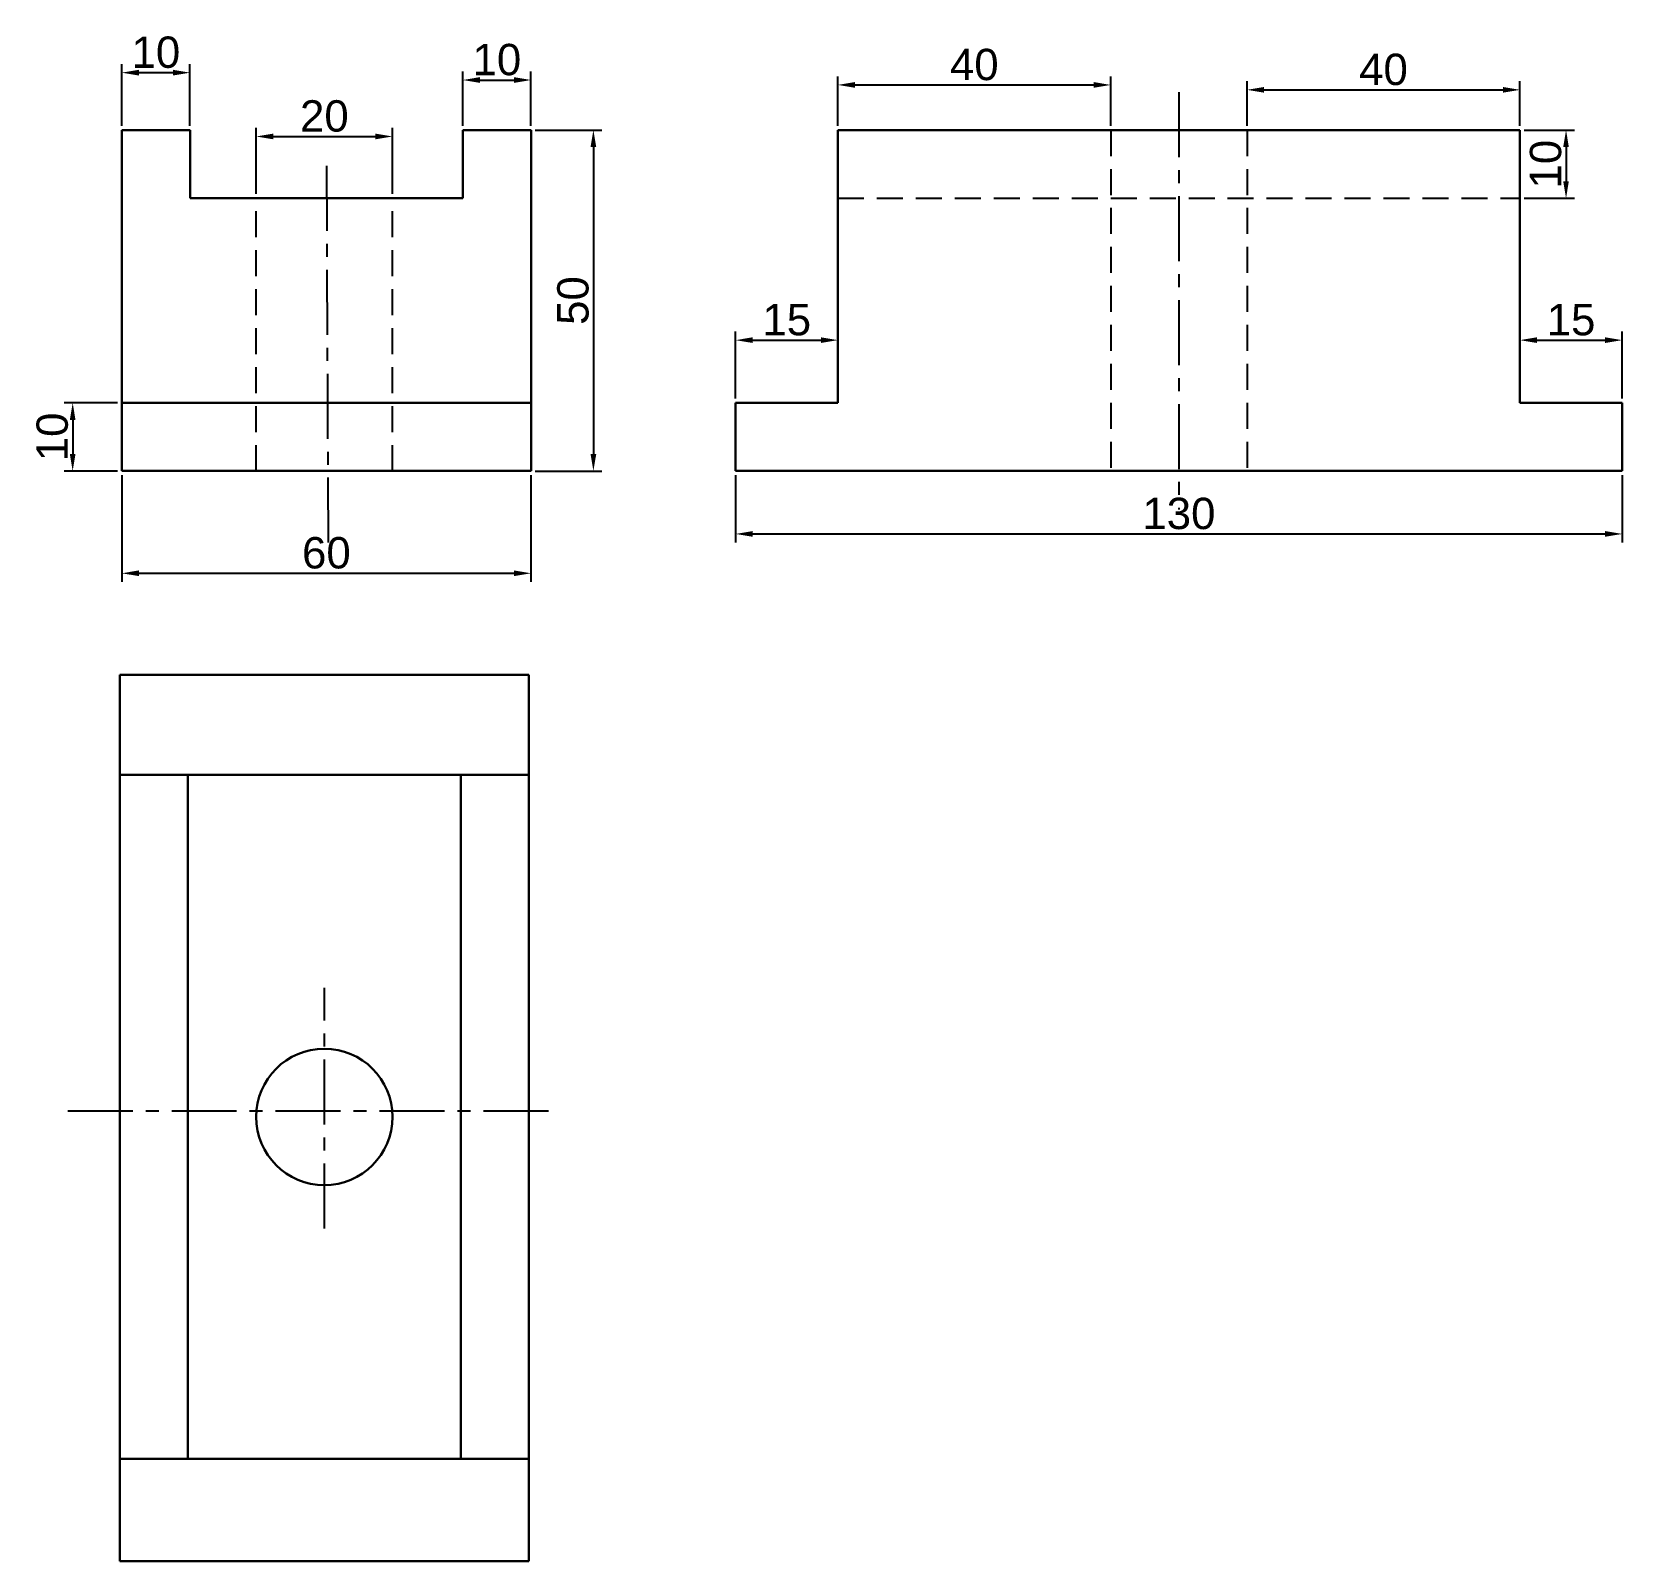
# Model space of a CAD drawing. Header units: millimetres. Extents: x 3036 to 3270, y 1719 to 1943.
import ezdxf

# ---------------------------------------------------------------- set-up
doc = ezdxf.new("R2010")
doc.units = ezdxf.units.MM
doc.header["$LTSCALE"] = 0.3
doc.linetypes.add('CENTER', pattern=[50.8, 31.75, -6.35, 6.35, -6.35])
doc.linetypes.add('DASHED', pattern=[19.05, 12.7, -6.35])
doc.styles.get("Standard").update_dxf_attribs({"font": 'arial.ttf'})
doc.dimstyles.new('ISO-25', dxfattribs={"dimtxt": 4.6, "dimasz": 2.5, "dimexe": 1.25, "dimexo": 0.625, "dimtad": 1, "dimtxsty": 'Standard', "dimcen": 2.5, "dimadec": 0, "dimazin": 0, "dimtfac": 1, "dimtmove": 0, "dimatfit": 3, "dimfxl": 1, "dimarcsym": 0})

# ---------------------------------------------------------------- blocks, each defined once
blk = doc.blocks.new('*D5')
at = {"color": 0, "lineweight": -2, "transparency": 16777216}
for p, q in [((3049.54, 1878.43), (3049.54, 1862.8)), ((3109.54, 1878.43), (3109.54, 1862.8)), ((3052.04, 1864.05), (3107.04, 1864.05))]:
    blk.add_line(p, q, dxfattribs=at)
at = {"color": 0, "transparency": 16777216}
for points in [[(3052.04, 1864.47), (3052.04, 1863.64), (3049.54, 1864.05)], [(3107.04, 1864.47), (3107.04, 1863.64), (3109.54, 1864.05)]]:
    blk.add_solid(points, dxfattribs=at)
at = {"layer": 'Defpoints', "color": 0, "transparency": 16777216}
for p in [(3049.54, 1879.05), (3109.54, 1879.05), (3109.54, 1864.05)]:
    blk.add_point(p, dxfattribs=at)
at = {"color": 0, "transparency": 16777216, "insert": (3079.54, 1867.03), "char_height": 4.6, "attachment_point": 5}
blk.add_mtext('60', dxfattribs=at)
blk = doc.blocks.new('*D6')
at = {"color": 0, "lineweight": -2, "transparency": 16777216}
for p, q in [((3049.54, 1929.68), (3049.54, 1938.72)), ((3059.54, 1929.68), (3059.54, 1938.72)), ((3052.04, 1937.47), (3057.04, 1937.47))]:
    blk.add_line(p, q, dxfattribs=at)
at = {"color": 0, "transparency": 16777216}
for points in [[(3052.04, 1937.89), (3052.04, 1937.05), (3049.54, 1937.47)], [(3057.04, 1937.89), (3057.04, 1937.05), (3059.54, 1937.47)]]:
    blk.add_solid(points, dxfattribs=at)
at = {"layer": 'Defpoints', "color": 0, "transparency": 16777216}
for p in [(3059.54, 1937.47), (3049.54, 1929.05), (3059.54, 1929.05)]:
    blk.add_point(p, dxfattribs=at)
at = {"color": 0, "transparency": 16777216, "insert": (3054.54, 1940.44), "char_height": 4.6, "attachment_point": 5}
blk.add_mtext('10', dxfattribs=at)
blk = doc.blocks.new('*D7')
at = {"color": 0, "lineweight": -2, "transparency": 16777216}
for p, q in [((3099.54, 1929.68), (3099.54, 1937.64)), ((3102.04, 1936.39), (3107.04, 1936.39)), ((3109.54, 1929.68), (3109.54, 1937.64))]:
    blk.add_line(p, q, dxfattribs=at)
at = {"color": 0, "transparency": 16777216}
for points in [[(3102.04, 1936.81), (3102.04, 1935.97), (3099.54, 1936.39)], [(3107.04, 1936.81), (3107.04, 1935.97), (3109.54, 1936.39)]]:
    blk.add_solid(points, dxfattribs=at)
at = {"layer": 'Defpoints', "color": 0, "transparency": 16777216}
for p in [(3109.54, 1936.39), (3099.54, 1929.05), (3109.54, 1929.05)]:
    blk.add_point(p, dxfattribs=at)
at = {"color": 0, "transparency": 16777216, "insert": (3104.54, 1939.36), "char_height": 4.6, "attachment_point": 5}
blk.add_mtext('10', dxfattribs=at)
blk = doc.blocks.new('*D8')
at = {"color": 0, "lineweight": -2, "transparency": 16777216}
for p, q in [((3069.24, 1919.68), (3069.24, 1929.36)), ((3089.24, 1919.68), (3089.24, 1929.36)), ((3071.74, 1928.11), (3086.74, 1928.11))]:
    blk.add_line(p, q, dxfattribs=at)
at = {"color": 0, "transparency": 16777216}
for points in [[(3071.74, 1928.53), (3071.74, 1927.7), (3069.24, 1928.11)], [(3086.74, 1928.53), (3086.74, 1927.7), (3089.24, 1928.11)]]:
    blk.add_solid(points, dxfattribs=at)
at = {"layer": 'Defpoints', "color": 0, "transparency": 16777216}
for p in [(3089.24, 1928.11), (3069.24, 1919.05), (3089.24, 1919.05)]:
    blk.add_point(p, dxfattribs=at)
at = {"color": 0, "transparency": 16777216, "insert": (3079.24, 1931.09), "char_height": 4.6, "attachment_point": 5}
blk.add_mtext('20', dxfattribs=at)
blk = doc.blocks.new('*D9')
at = {"color": 0, "lineweight": -2, "transparency": 16777216}
for p, q in [((3110.17, 1929.05), (3119.94, 1929.05)), ((3118.69, 1926.55), (3118.69, 1881.55)), ((3110.17, 1879.05), (3119.94, 1879.05))]:
    blk.add_line(p, q, dxfattribs=at)
at = {"color": 0, "transparency": 16777216}
for points in [[(3118.27, 1926.55), (3119.11, 1926.55), (3118.69, 1929.05)], [(3118.27, 1881.55), (3119.11, 1881.55), (3118.69, 1879.05)]]:
    blk.add_solid(points, dxfattribs=at)
at = {"layer": 'Defpoints', "color": 0, "transparency": 16777216}
for p in [(3109.54, 1929.05), (3109.54, 1879.05), (3118.69, 1879.05)]:
    blk.add_point(p, dxfattribs=at)
at = {"color": 0, "transparency": 16777216, "insert": (3115.71, 1904.05), "char_height": 4.6, "attachment_point": 5, "rotation": 90}
blk.add_mtext('50', dxfattribs=at)
blk = doc.blocks.new('*D10')
at = {"color": 0, "lineweight": -2, "transparency": 16777216}
for p, q in [((3048.92, 1889.05), (3041.09, 1889.05)), ((3042.34, 1886.55), (3042.34, 1881.55)), ((3048.92, 1879.05), (3041.09, 1879.05))]:
    blk.add_line(p, q, dxfattribs=at)
at = {"color": 0, "transparency": 16777216}
for points in [[(3041.92, 1886.55), (3042.75, 1886.55), (3042.34, 1889.05)], [(3041.92, 1881.55), (3042.75, 1881.55), (3042.34, 1879.05)]]:
    blk.add_solid(points, dxfattribs=at)
at = {"layer": 'Defpoints', "color": 0, "transparency": 16777216}
for p in [(3049.54, 1889.05), (3042.34, 1879.05), (3049.54, 1879.05)]:
    blk.add_point(p, dxfattribs=at)
at = {"color": 0, "transparency": 16777216, "insert": (3039.36, 1884.05), "char_height": 4.6, "attachment_point": 5, "rotation": 90}
blk.add_mtext('10', dxfattribs=at)
blk = doc.blocks.new('*D11')
at = {"color": 0, "lineweight": -2, "transparency": 16777216}
for p, q in [((3154.54, 1929.68), (3154.54, 1936.92)), ((3157.04, 1935.67), (3192.04, 1935.67)), ((3194.54, 1929.68), (3194.54, 1936.92))]:
    blk.add_line(p, q, dxfattribs=at)
at = {"color": 0, "transparency": 16777216}
for points in [[(3157.04, 1936.09), (3157.04, 1935.25), (3154.54, 1935.67)], [(3192.04, 1936.09), (3192.04, 1935.25), (3194.54, 1935.67)]]:
    blk.add_solid(points, dxfattribs=at)
at = {"layer": 'Defpoints', "color": 0, "transparency": 16777216}
for p in [(3194.54, 1935.67), (3154.54, 1929.05), (3194.54, 1929.05)]:
    blk.add_point(p, dxfattribs=at)
at = {"color": 0, "transparency": 16777216, "insert": (3174.54, 1938.64), "char_height": 4.6, "attachment_point": 5}
blk.add_mtext('40', dxfattribs=at)
blk = doc.blocks.new('*D12')
at = {"color": 0, "lineweight": -2, "transparency": 16777216}
for p, q in [((3214.54, 1929.68), (3214.54, 1936.2)), ((3254.54, 1929.68), (3254.54, 1936.2)), ((3217.04, 1934.95), (3252.04, 1934.95))]:
    blk.add_line(p, q, dxfattribs=at)
at = {"color": 0, "transparency": 16777216}
for points in [[(3217.04, 1935.37), (3217.04, 1934.53), (3214.54, 1934.95)], [(3252.04, 1935.37), (3252.04, 1934.53), (3254.54, 1934.95)]]:
    blk.add_solid(points, dxfattribs=at)
at = {"layer": 'Defpoints', "color": 0, "transparency": 16777216}
for p in [(3254.54, 1934.95), (3214.54, 1929.05), (3254.54, 1929.05)]:
    blk.add_point(p, dxfattribs=at)
at = {"color": 0, "transparency": 16777216, "insert": (3234.54, 1937.92), "char_height": 4.6, "attachment_point": 5}
blk.add_mtext('40', dxfattribs=at)
blk = doc.blocks.new('*D13')
at = {"color": 0, "lineweight": -2, "transparency": 16777216}
for p, q in [((3255.17, 1929.05), (3262.56, 1929.05)), ((3261.31, 1926.55), (3261.31, 1921.55)), ((3255.17, 1919.05), (3262.56, 1919.05))]:
    blk.add_line(p, q, dxfattribs=at)
at = {"color": 0, "transparency": 16777216}
for points in [[(3260.89, 1926.55), (3261.72, 1926.55), (3261.31, 1929.05)], [(3260.89, 1921.55), (3261.72, 1921.55), (3261.31, 1919.05)]]:
    blk.add_solid(points, dxfattribs=at)
at = {"layer": 'Defpoints', "color": 0, "transparency": 16777216}
for p in [(3254.54, 1929.05), (3254.54, 1919.05), (3261.31, 1919.05)]:
    blk.add_point(p, dxfattribs=at)
at = {"color": 0, "transparency": 16777216, "insert": (3258.33, 1924.05), "char_height": 4.6, "attachment_point": 5, "rotation": 90}
blk.add_mtext('10', dxfattribs=at)
blk = doc.blocks.new('*D14')
at = {"color": 0, "lineweight": -2, "transparency": 16777216}
for p, q in [((3139.54, 1889.68), (3139.54, 1899.49)), ((3142.04, 1898.24), (3152.04, 1898.24)), ((3154.54, 1889.68), (3154.54, 1899.49))]:
    blk.add_line(p, q, dxfattribs=at)
at = {"color": 0, "transparency": 16777216}
for points in [[(3142.04, 1898.66), (3142.04, 1897.83), (3139.54, 1898.24)], [(3152.04, 1898.66), (3152.04, 1897.83), (3154.54, 1898.24)]]:
    blk.add_solid(points, dxfattribs=at)
at = {"layer": 'Defpoints', "color": 0, "transparency": 16777216}
for p in [(3154.54, 1898.24), (3139.54, 1889.05), (3154.54, 1889.05)]:
    blk.add_point(p, dxfattribs=at)
at = {"color": 0, "transparency": 16777216, "insert": (3147.04, 1901.22), "char_height": 4.6, "attachment_point": 5}
blk.add_mtext('15', dxfattribs=at)
blk = doc.blocks.new('*D15')
at = {"color": 0, "lineweight": -2, "transparency": 16777216}
for p, q in [((3254.54, 1889.68), (3254.54, 1899.49)), ((3257.04, 1898.24), (3267.04, 1898.24)), ((3269.54, 1889.68), (3269.54, 1899.49))]:
    blk.add_line(p, q, dxfattribs=at)
at = {"color": 0, "transparency": 16777216}
for points in [[(3257.04, 1898.66), (3257.04, 1897.83), (3254.54, 1898.24)], [(3267.04, 1898.66), (3267.04, 1897.83), (3269.54, 1898.24)]]:
    blk.add_solid(points, dxfattribs=at)
at = {"layer": 'Defpoints', "color": 0, "transparency": 16777216}
for p in [(3269.54, 1898.24), (3254.54, 1889.05), (3269.54, 1889.05)]:
    blk.add_point(p, dxfattribs=at)
at = {"color": 0, "transparency": 16777216, "insert": (3262.04, 1901.22), "char_height": 4.6, "attachment_point": 5}
blk.add_mtext('15', dxfattribs=at)
blk = doc.blocks.new('*D16')
at = {"color": 0, "lineweight": -2, "transparency": 16777216}
for p, q in [((3139.54, 1878.43), (3139.54, 1868.57)), ((3269.54, 1878.43), (3269.54, 1868.57)), ((3142.04, 1869.82), (3267.04, 1869.82))]:
    blk.add_line(p, q, dxfattribs=at)
at = {"color": 0, "transparency": 16777216}
for points in [[(3142.04, 1870.24), (3142.04, 1869.41), (3139.54, 1869.82)], [(3267.04, 1870.24), (3267.04, 1869.41), (3269.54, 1869.82)]]:
    blk.add_solid(points, dxfattribs=at)
at = {"layer": 'Defpoints', "color": 0, "transparency": 16777216}
for p in [(3139.54, 1879.05), (3269.54, 1879.05), (3269.54, 1869.82)]:
    blk.add_point(p, dxfattribs=at)
at = {"color": 0, "transparency": 16777216, "insert": (3204.54, 1872.8), "char_height": 4.6, "attachment_point": 5}
blk.add_mtext('130', dxfattribs=at)

msp = doc.modelspace()

# ---------------------------------------------------------------- linework, layer by layer
at = {"linetype": 'CENTER'}
for p, q in [((3204.541, 1934.59), (3204.541, 1873.411)), ((3079.541, 1923.794), (3079.793, 1868.013)), ((3079.24, 1767.966), (3079.24, 1803.235)), ((3041.617, 1785.241), (3114.007, 1785.241))]:
    msp.add_line(p, q, dxfattribs=at)
at = {"lineweight": 30}
for p, q in [((3049.541, 1879.053), (3049.541, 1929.053)), ((3049.541, 1929.053), (3059.541, 1929.053)), ((3059.541, 1919.053), (3059.541, 1929.053)), ((3099.541, 1929.053), (3099.541, 1919.053)), ((3099.541, 1929.053), (3109.541, 1929.053)), ((3109.541, 1929.053), (3109.541, 1879.053)), ((3154.541, 1889.053), (3154.541, 1929.053)), ((3154.541, 1929.053), (3194.541, 1929.053)), ((3194.541, 1929.053), (3214.541, 1929.053)), ((3254.541, 1929.053), (3214.541, 1929.053)), ((3254.541, 1889.053), (3254.541, 1929.053)), ((3059.541, 1919.053), (3099.541, 1919.053)), ((3109.541, 1889.053), (3049.541, 1889.053)), ((3139.541, 1879.053), (3139.541, 1889.053)), ((3139.541, 1889.053), (3154.541, 1889.053)), ((3269.541, 1889.053), (3254.541, 1889.053)), ((3269.541, 1879.053), (3269.541, 1889.053)), ((3109.541, 1879.053), (3049.541, 1879.053)), ((3144.541, 1879.053), (3139.541, 1879.053)), ((3154.541, 1879.053), (3144.541, 1879.053)), ((3154.541, 1879.053), (3254.541, 1879.053)), ((3254.541, 1879.053), (3264.541, 1879.053)), ((3264.541, 1879.053), (3269.541, 1879.053)), ((3049.24, 1719.171), (3049.24, 1849.171)), ((3049.24, 1849.171), (3109.24, 1849.171)), ((3109.24, 1849.171), (3109.24, 1719.171)), ((3049.24, 1834.477), (3109.24, 1834.477)), ((3059.24, 1734.171), (3059.24, 1834.477)), ((3099.24, 1834.477), (3099.24, 1734.171)), ((3049.24, 1734.171), (3109.24, 1734.171)), ((3109.24, 1719.171), (3049.24, 1719.171))]:
    msp.add_line(p, q, dxfattribs=at)
at = {"linetype": 'DASHED'}
for p, q in [((3194.541, 1929.053), (3194.541, 1879.053)), ((3214.541, 1929.053), (3214.541, 1879.053)), ((3069.24, 1879.053), (3069.24, 1919.053)), ((3089.24, 1879.053), (3089.24, 1919.053)), ((3154.541, 1919.053), (3254.541, 1919.053))]:
    msp.add_line(p, q, dxfattribs=at)
at = {"lineweight": 30}
msp.add_circle((3079.24, 1784.324), 10, dxfattribs=at)

# ---------------------------------------------------------------- dimensions: what is measured, and where the dimension line sits
for base, p1, p2, picture, middle in [((3059.541, 1937.47), (3049.541, 1929.053), (3059.541, 1929.053), '*D6', (3054.541, 1940.443)), ((3109.541, 1936.39), (3099.541, 1929.053), (3109.541, 1929.053), '*D7', (3104.541, 1939.364)), ((3194.541, 1935.67), (3154.541, 1929.053), (3194.541, 1929.053), '*D11', (3174.541, 1938.644)), ((3254.541, 1934.95), (3214.541, 1929.053), (3254.541, 1929.053), '*D12', (3234.541, 1937.924)), ((3089.24, 1928.113), (3069.24, 1919.053), (3089.24, 1919.053), '*D8', (3079.24, 1931.086)), ((3154.541, 1898.243), (3139.541, 1889.053), (3154.541, 1889.053), '*D14', (3147.041, 1901.216)), ((3269.541, 1898.243), (3254.541, 1889.053), (3269.541, 1889.053), '*D15', (3262.041, 1901.216)), ((3109.541, 1864.054), (3049.541, 1879.053), (3109.541, 1879.053), '*D5', (3079.541, 1867.028)), ((3269.541, 1869.822), (3139.541, 1879.053), (3269.541, 1879.053), '*D16', (3204.541, 1872.797))]:
    dim = msp.add_linear_dim(base=base, p1=p1, p2=p2, dimstyle='ISO-25')
    dim.commit()
    dim.dimension.update_dxf_attribs({"geometry": picture, "text_midpoint": middle})
for base, p1, p2, picture, middle in [((3118.689, 1879.053), (3109.541, 1929.053), (3109.541, 1879.053), '*D9', (3115.715, 1904.053)), ((3261.307, 1919.053), (3254.541, 1929.053), (3254.541, 1919.053), '*D13', (3258.333, 1924.053)), ((3042.337, 1879.053), (3049.541, 1889.053), (3049.541, 1879.053), '*D10', (3039.364, 1884.053))]:
    dim = msp.add_linear_dim(base=base, p1=p1, p2=p2, angle=90, dimstyle='ISO-25')
    dim.commit()
    dim.dimension.update_dxf_attribs({"geometry": picture, "text_midpoint": middle})

doc.saveas('drawing.dxf')
